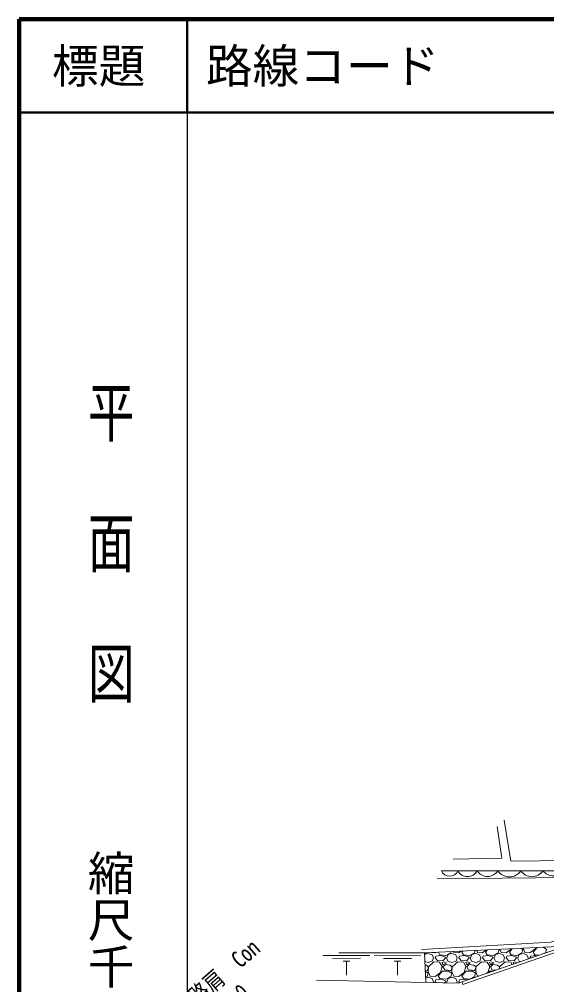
# Model space of a CAD drawing. Units: millimetres at full size, sheet at 1:1000; details may follow other scales. Extents: x 40000 to 680000, y 20000 to 380000.
# Drawn here: x 40000 to 96508, y 276536 to 380000 of the extents above; entities that cross this region are included whole.
import ezdxf
from ezdxf.enums import TextEntityAlignment as Align

# ---------------------------------------------------------------- set-up
doc = ezdxf.new("R2010")
doc.units = ezdxf.units.MM
doc.header["$LTSCALE"] = 1000
for name, color, linetype, lineweight in [('M-BGD', 7, 'Continuous', 13), ('M-STR-HTXT', 7, 'Continuous', 13), ('M-TTL', 2, 'Continuous', 140), ('M-TTL-BAND', 7, 'Continuous', 25), ('M-TTL-LINE', 7, 'Continuous', 50)]:
    doc.layers.add(name, color=color, linetype=linetype, lineweight=lineweight)
doc.layers.add('M-TTL-TXT', color=7, linetype='Continuous')
doc.styles.add('@ＭＳ ゴシック', font='')
doc.styles.add('ＭＳ ゴシック', font='')
doc.styles.get('@ＭＳ ゴシック').set_extended_font_data('@MS Gothic')
doc.styles.get('ＭＳ ゴシック').set_extended_font_data('MS Gothic')

msp = doc.modelspace()

# ---------------------------------------------------------------- linework, layer by layer
at = {"layer": 'M-BGD'}
for p, q in [((117999, 288179), (84784, 287884)), ((98472, 280654), (87021, 276688)), ((93784, 280432), (93955, 280314)), ((93990, 280442), (94183, 279984)), ((94717, 279959), (95275, 280391)), ((95047, 280035), (95477, 280512)), ((95275, 280391), (95312, 280505)), ((96121, 280543), (96164, 280543)), ((96164, 280543), (96495, 280314)), ((77555, 279668), (72555, 279658)), ((76556, 279366), (73556, 279360)), ((83025, 279642), (78025, 279656)), ((83426, 279941), (83544, 276766)), ((83683, 279953), (83430, 279821)), ((83432, 279761), (83820, 279883)), ((83820, 279883), (84226, 279730)), ((84177, 279977), (84557, 279959)), ((84226, 279730), (84379, 279400)), ((84252, 279044), (84379, 279400)), ((84557, 279959), (84606, 279997)), ((84557, 279400), (84633, 279603)), ((84836, 279095), (84557, 279400)), ((85115, 279654), (84633, 279603)), ((85065, 279730), (84901, 280011)), ((85700, 279679), (85065, 279730)), ((85623, 279527), (85115, 279654)), ((85649, 279400), (85420, 279146)), ((85649, 279400), (85623, 279527)), ((86233, 279959), (85700, 279679)), ((85776, 279400), (85928, 279044)), ((85801, 279400), (85954, 279756)), ((85954, 279756), (86360, 279883)), ((86266, 280076), (86233, 279959)), ((86360, 279883), (86766, 279730)), ((86520, 280088), (86563, 279984)), ((86563, 279984), (87097, 279959)), ((86766, 279730), (86919, 279400)), ((86792, 279044), (86919, 279400)), ((87097, 279959), (87312, 280126)), ((87097, 279400), (87173, 279603)), ((87376, 279095), (87097, 279400)), ((87655, 279654), (87173, 279603)), ((87427, 280035), (87517, 280135)), ((87605, 279730), (87427, 280035)), ((98558, 280367), (87536, 276550)), ((88240, 279679), (87605, 279730)), ((88163, 279527), (87655, 279654)), ((88189, 279400), (87960, 279146)), ((88189, 279400), (88163, 279527)), ((88773, 279959), (88240, 279679)), ((88316, 279400), (88468, 279044)), ((88341, 279400), (88494, 279756)), ((88494, 279756), (88900, 279883)), ((88841, 280198), (88773, 279959)), ((88900, 279883), (89306, 279730)), ((89010, 280206), (89103, 279984)), ((89103, 279984), (89637, 279959)), ((89306, 279730), (89459, 279400)), ((89332, 279044), (89459, 279400)), ((89637, 279959), (90018, 280254)), ((89637, 279400), (89713, 279603)), ((89916, 279095), (89637, 279400)), ((90195, 279654), (89713, 279603)), ((89967, 280035), (90170, 280261)), ((90145, 279730), (89967, 280035)), ((90780, 279679), (90145, 279730)), ((90703, 279527), (90195, 279654)), ((90729, 279400), (90500, 279146)), ((90729, 279400), (90703, 279527)), ((91313, 279959), (90780, 279679)), ((90856, 279400), (91008, 279044)), ((90881, 279400), (91034, 279756)), ((91034, 279756), (91440, 279883)), ((91415, 280314), (91313, 279959)), ((91407, 280320), (91415, 280314)), ((91440, 279883), (91846, 279730)), ((91500, 280324), (91643, 279984)), ((91643, 279984), (92177, 279959)), ((91846, 279730), (91999, 279400)), ((91872, 279044), (91999, 279400)), ((92177, 279959), (92724, 280382)), ((92177, 279400), (92253, 279603)), ((92456, 279095), (92177, 279400)), ((92735, 279654), (92253, 279603)), ((92507, 280035), (92823, 280387)), ((92685, 279730), (92507, 280035)), ((93320, 279679), (92685, 279730)), ((93243, 279527), (92735, 279654)), ((93269, 279400), (93040, 279146)), ((93269, 279400), (93243, 279527)), ((93853, 279959), (93320, 279679)), ((93396, 279400), (93548, 279044)), ((93421, 279400), (93574, 279756)), ((93574, 279756), (93980, 279883)), ((93955, 280314), (93853, 279959)), ((93980, 279883), (94386, 279730)), ((94183, 279984), (94717, 279959)), ((94386, 279730), (94539, 279400)), ((94495, 279277), (94539, 279400)), ((94717, 279400), (94793, 279603)), ((94749, 279365), (94717, 279400)), ((95275, 279654), (94793, 279603)), ((95225, 279730), (95047, 280035)), ((95695, 279693), (95225, 279730)), ((95454, 279609), (95275, 279654)), ((96393, 279959), (96256, 279887)), ((96495, 280314), (96393, 279959)), ((75406, 279064), (74706, 279063)), ((75056, 279063), (75059, 277563)), ((82024, 279345), (79024, 279353)), ((80873, 279048), (80173, 279050)), ((80523, 279049), (80519, 277549)), ((83460, 279023), (83820, 278917)), ((83617, 278613), (83475, 278634)), ((83820, 278435), (83617, 278613)), ((83820, 278917), (84252, 279044)), ((83845, 278460), (83820, 277927)), ((83820, 278282), (83820, 278435)), ((84430, 278994), (83845, 278460)), ((85039, 278943), (84430, 278994)), ((85420, 279146), (84836, 279095)), ((85319, 278486), (85039, 278943)), ((85115, 277851), (85319, 278486)), ((85471, 278994), (85293, 278917)), ((85293, 278917), (85395, 278663)), ((85395, 278663), (85776, 278892)), ((85649, 278689), (85395, 278435)), ((85395, 278435), (85598, 278130)), ((85776, 278892), (85471, 278994)), ((86157, 278613), (85649, 278689)), ((85928, 279044), (86360, 278917)), ((86360, 278435), (86157, 278613)), ((86360, 278917), (86792, 279044)), ((86385, 278460), (86360, 277927)), ((86360, 278282), (86360, 278435)), ((86970, 278994), (86385, 278460)), ((87579, 278943), (86970, 278994)), ((87960, 279146), (87376, 279095)), ((87859, 278486), (87579, 278943)), ((87655, 277851), (87859, 278486)), ((88011, 278994), (87833, 278917)), ((87833, 278917), (87935, 278663)), ((87935, 278663), (88316, 278892)), ((88189, 278689), (87935, 278435)), ((87935, 278435), (88138, 278130)), ((88316, 278892), (88011, 278994)), ((88697, 278613), (88189, 278689)), ((88468, 279044), (88900, 278917)), ((88900, 278435), (88697, 278613)), ((88900, 278917), (89332, 279044)), ((88925, 278460), (88900, 277927)), ((88900, 278282), (88900, 278435)), ((89510, 278994), (88925, 278460)), ((90119, 278943), (89510, 278994)), ((90500, 279146), (89916, 279095)), ((90399, 278486), (90119, 278943)), ((90195, 277851), (90399, 278486)), ((90551, 278994), (90373, 278917)), ((90373, 278917), (90475, 278663)), ((90475, 278663), (90856, 278892)), ((90729, 278689), (90475, 278435)), ((90475, 278435), (90678, 278130)), ((90856, 278892), (90551, 278994)), ((91237, 278613), (90729, 278689)), ((91008, 279044), (91440, 278917)), ((91440, 278435), (91237, 278613)), ((91440, 278917), (91872, 279044)), ((91440, 278282), (91440, 278435)), ((91465, 278460), (91454, 278224)), ((92050, 278994), (91465, 278460)), ((92659, 278943), (92050, 278994)), ((93040, 279146), (92456, 279095)), ((92811, 278694), (92659, 278943)), ((93091, 278994), (92913, 278917)), ((92913, 278917), (92979, 278752)), ((93389, 278894), (93091, 278994)), ((93548, 279044), (93697, 279001)), ((83495, 278078), (83693, 278054)), ((83499, 277979), (83795, 277774)), ((83693, 277419), (83523, 277330)), ((83526, 277251), (83820, 277343)), ((83693, 278054), (83820, 278282)), ((83795, 277774), (83693, 277419)), ((83820, 277927), (84023, 277444)), ((83820, 277343), (84226, 277190)), ((84023, 277444), (84557, 277419)), ((84557, 277419), (85115, 277851)), ((84887, 277495), (85344, 278003)), ((85065, 277190), (84887, 277495)), ((85344, 278003), (86004, 278003)), ((85598, 278130), (86233, 278054)), ((86233, 277419), (85700, 277139)), ((85954, 277216), (86360, 277343)), ((86004, 278003), (86335, 277774)), ((86233, 278054), (86360, 278282)), ((86335, 277774), (86233, 277419)), ((86360, 277927), (86563, 277444)), ((86360, 277343), (86766, 277190)), ((86563, 277444), (87097, 277419)), ((87097, 277419), (87655, 277851)), ((87427, 277495), (87884, 278003)), ((87605, 277190), (87427, 277495)), ((87884, 278003), (88544, 278003)), ((88138, 278130), (88773, 278054)), ((88773, 277419), (88240, 277139)), ((88494, 277216), (88900, 277343)), ((88544, 278003), (88875, 277774)), ((88773, 278054), (88900, 278282)), ((88875, 277774), (88773, 277419)), ((88900, 277927), (89103, 277444)), ((88900, 277343), (88904, 277341)), ((89103, 277444), (89191, 277440)), ((90049, 277737), (90195, 277851)), ((90246, 277806), (90424, 278003)), ((90424, 278003), (90816, 278003)), ((90678, 278130), (91053, 278085)), ((91396, 278204), (91440, 278282)), ((71826, 277026), (87021, 276688)), ((84226, 277190), (84379, 276860)), ((84339, 276748), (84379, 276860)), ((84557, 276860), (84633, 277063)), ((84666, 276741), (84557, 276860)), ((85115, 277114), (84633, 277063)), ((85700, 277139), (85065, 277190)), ((85623, 276987), (85115, 277114)), ((85649, 276860), (85524, 276722)), ((85649, 276860), (85623, 276987)), ((85776, 276860), (85838, 276715)), ((85801, 276860), (85954, 277216)), ((86766, 277190), (86919, 276860)), ((86859, 276692), (86919, 276860)), ((87097, 276860), (87173, 277063)), ((87198, 276750), (87097, 276860)), ((87655, 277114), (87173, 277063)), ((87536, 276550), (87438, 276833)), ((88240, 277139), (87605, 277190)), ((88000, 277028), (87655, 277114)), ((88485, 277196), (88494, 277216))]:
    msp.add_line(p, q, dxfattribs=at)
for points in [[(91964, 294168), (92662, 289784), (98764, 289848), (120785, 296119)], [(128913, 293085), (126729, 294689), (117420, 289986), (105076, 288738), (85240, 288739)], [(91215, 293478), (91694, 290095), (86482, 289972)], [(74253, 279965), (83426, 279941), (98472, 280654), (107623, 282993), (117999, 288179), (125171, 291131)], [(83100, 280291), (96963, 281080), (104137, 283433), (114194, 288146)]]:
    msp.add_lwpolyline(points, dxfattribs=at)
for centre, radius, start, end in [((86106, 289082), 931, 201.61103, 338.38317), ((88013, 289299), 1182, 208.3183, 331.67591), ((90162, 289444), 1314, 212.48984, 327.50436), ((92506, 289584), 1498, 214.3581, 325.6361), ((94921, 289525), 1416, 213.75697, 326.23723), ((97232, 289664), 1464, 219.22553, 320.76867)]:
    msp.add_arc(centre, radius, start, end, dxfattribs=at)
at = {"layer": 'M-TTL'}
for p, q in [((40000, 380000), (40000, 20000)), ((680000, 380000), (40000, 380000))]:
    msp.add_line(p, q, dxfattribs=at)
at = {"layer": 'M-TTL-BAND'}
msp.add_line((58000, 370000), (58000, 20000), dxfattribs=at)
at = {"layer": 'M-TTL-LINE'}
for p, q in [((58000, 380000), (58000, 370000)), ((40000, 370000), (680000, 370000))]:
    msp.add_line(p, q, dxfattribs=at)

# ---------------------------------------------------------------- texts
at = {"layer": 'M-STR-HTXT', "style": 'ＭＳ ゴシック', "width": 0.8}
msp.add_text('路肩\u3000Con', height=1833, rotation=41.11, dxfattribs=at).set_placement((59534, 273857), align=Align.BOTTOM_LEFT)
msp.add_text('L=4.0', height=1833, rotation=41.11, dxfattribs=at).set_placement((59867, 273485), align=Align.TOP_LEFT)
at = {"layer": 'M-TTL-BAND', "style": '@ＭＳ ゴシック', "width": 1.4}
msp.add_text('平  面  図', height=3666, rotation=270, dxfattribs=at).set_placement((49777, 306475), align=Align.MIDDLE_RIGHT)
at = {"layer": 'M-TTL-BAND', "style": '@ＭＳ ゴシック'}
msp.add_text('縮尺千分の一', height=3666, rotation=270, dxfattribs=at).set_placement((49777, 261030), align=Align.MIDDLE_RIGHT)
at = {"layer": 'M-TTL-TXT', "style": 'ＭＳ ゴシック'}
msp.add_text('標題', height=3666, dxfattribs=at).set_placement((48500, 375000), align=Align.MIDDLE_CENTER)
msp.add_text('路線コード', height=3666, dxfattribs=at).set_placement((60000, 375000), align=Align.MIDDLE_LEFT)

doc.saveas('drawing.dxf')
